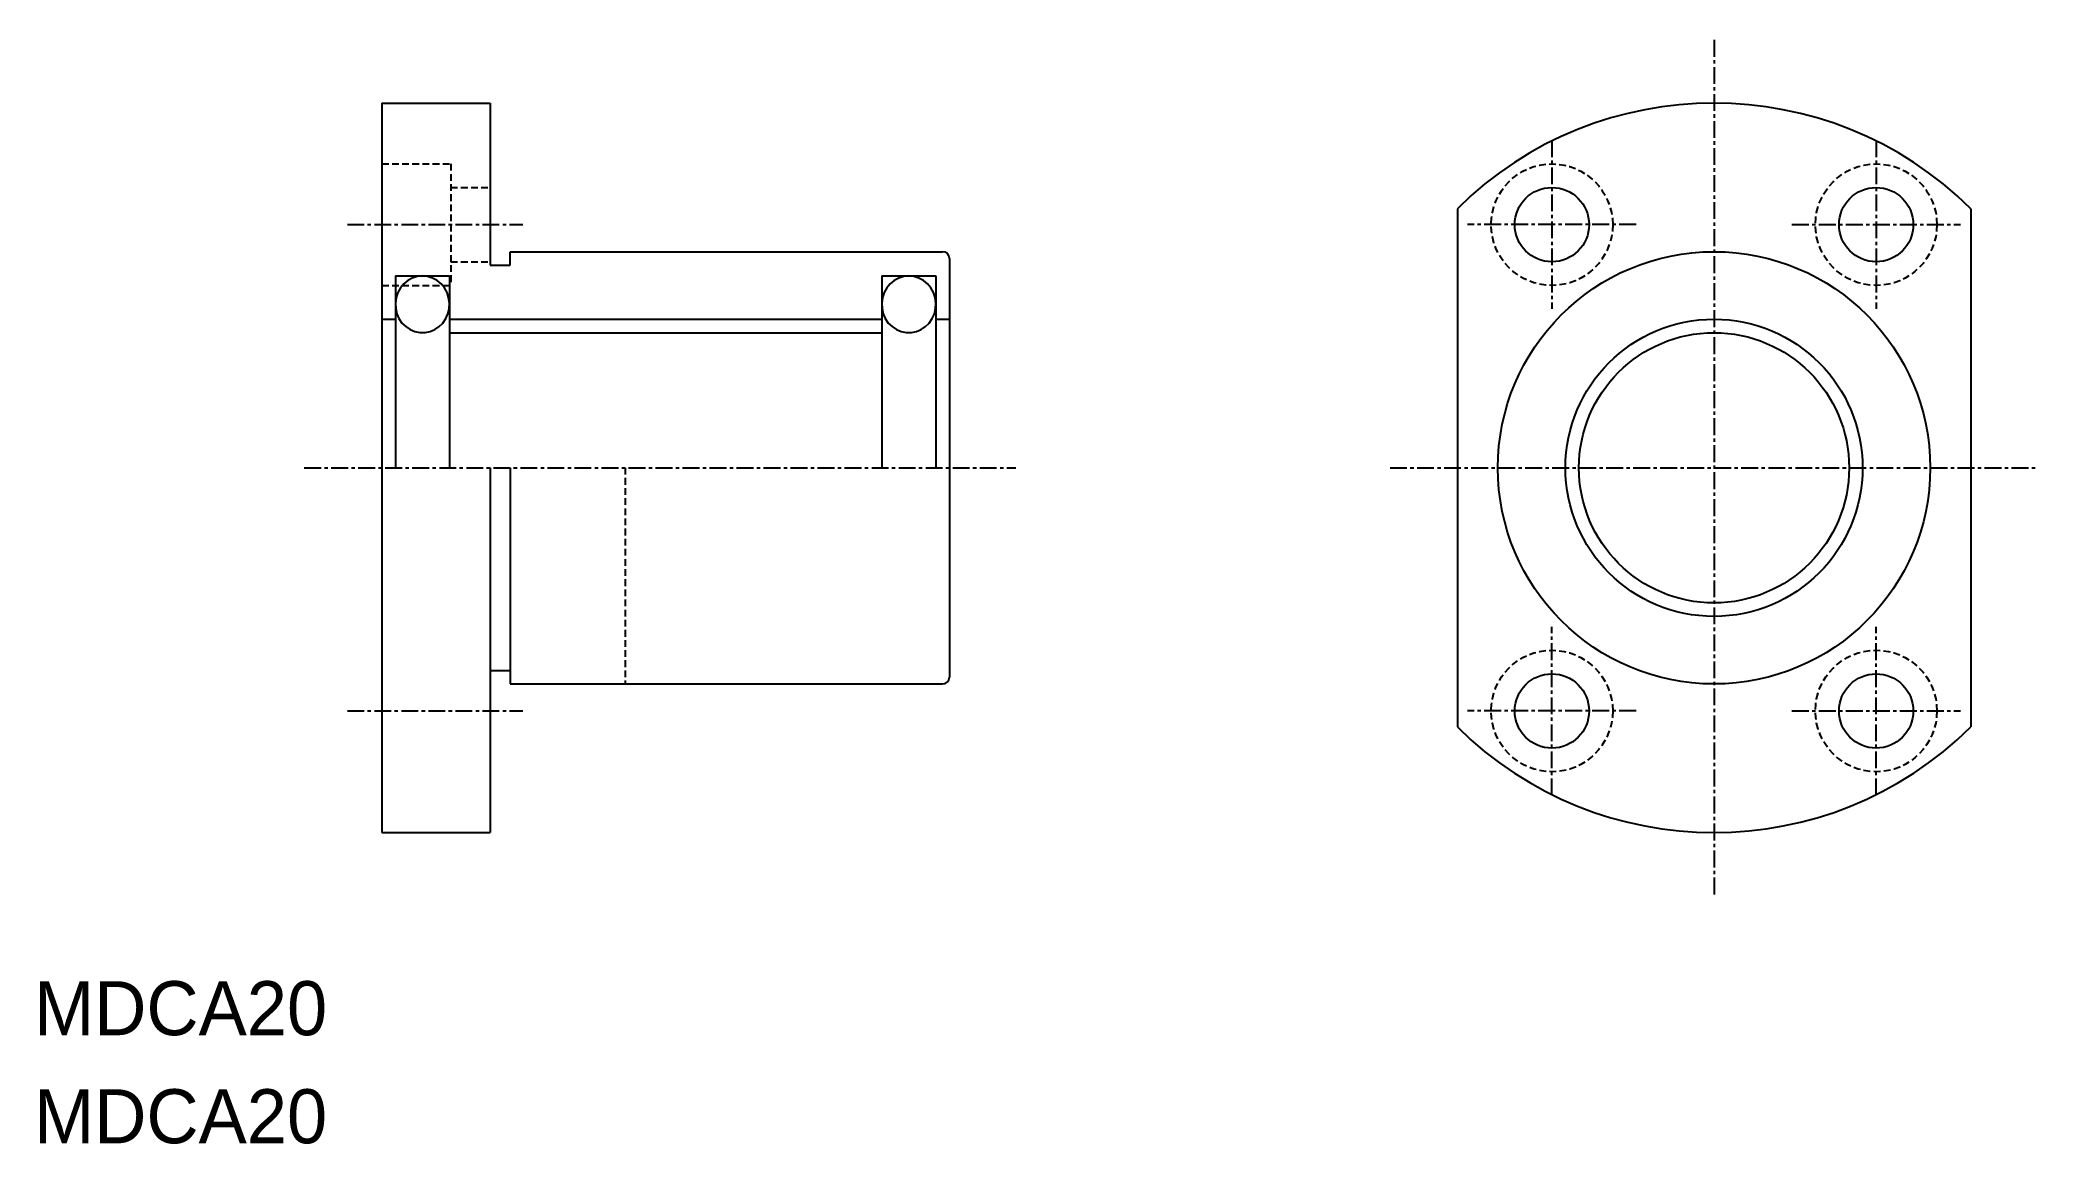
# Model space of a CAD drawing. Extents: x 10 to 158, y 10 to 92.
import ezdxf

# ---------------------------------------------------------------- set-up
doc = ezdxf.new("R2010")
doc.units = 0
doc.linetypes.add('CENTER', pattern=[2, 1.25, -0.25, 0.25, -0.25])
doc.linetypes.add('DASHED', pattern=[0.75, 0.5, -0.25])
doc.layers.get('0').update_dxf_attribs({"linetype": 'CONTINUOUS'})
doc.layers.add('CENTER', color=1, linetype='CENTER')

msp = doc.modelspace()

# ---------------------------------------------------------------- linework, layer by layer
at = {"color": 7, "linetype": 'CONTINUOUS'}
for p, q in [((35.75, 87), (35.75, 33)), ((35.75, 87), (43.75, 87)), ((43.75, 87), (43.75, 75)), ((115.35, 79.18), (115.35, 40.82)), ((153.35, 79.18), (153.35, 40.82)), ((45.25, 76), (77.25, 76)), ((45.25, 75), (45.25, 76)), ((77.75, 75.5), (77.75, 44.5)), ((36.75, 74.2), (36.75, 60)), ((36.75, 74.2), (40.75, 74.2)), ((40.75, 74.2), (40.75, 60)), ((43.75, 75), (45.25, 75)), ((72.75, 74.2), (72.75, 60)), ((72.75, 74.2), (76.75, 74.2)), ((76.75, 74.2), (76.75, 60)), ((35.75, 71), (36.75, 71)), ((40.75, 71), (72.75, 71)), ((76.75, 71), (77.75, 71)), ((36.75, 70.65), (36.75, 70.65)), ((40.75, 70), (72.75, 70)), ((36.75, 67.1), (36.75, 67.1)), ((43.75, 60), (43.75, 33)), ((45.25, 60), (45.25, 44)), ((43.75, 45), (45.25, 45)), ((45.25, 44), (77.25, 44)), ((35.75, 33), (43.75, 33))]:
    msp.add_line(p, q, dxfattribs=at)
at = {"color": 3, "linetype": 'DASHED'}
for p, q in [((35.75, 82.5), (40.85, 82.5)), ((40.85, 82.5), (40.85, 73.5)), ((40.85, 80.75), (43.75, 80.75)), ((40.85, 75.25), (43.75, 75.25)), ((35.75, 73.5), (40.85, 73.5)), ((53.75, 60), (53.75, 44))]:
    msp.add_line(p, q, dxfattribs=at)
at = {"color": 7, "linetype": 'CONTINUOUS', "flags": 128}
for points in [[(38.75, 74.2), (38.37, 74.16), (38, 74.05), (37.66, 73.87), (37.37, 73.62), (37.12, 73.32), (36.93, 72.97), (36.8, 72.6), (36.75, 72.2), (36.77, 71.8), (36.86, 71.41), (37.01, 71.05), (37.23, 70.72), (37.51, 70.45), (37.83, 70.23), (38.18, 70.09), (38.56, 70.01), (38.94, 70.01), (39.31, 70.09), (39.66, 70.23), (39.98, 70.45), (40.26, 70.72), (40.48, 71.05), (40.64, 71.41), (40.73, 71.8), (40.74, 72.2), (40.69, 72.6), (40.57, 72.97), (40.37, 73.32), (40.13, 73.62), (39.83, 73.87), (39.49, 74.05), (39.12, 74.16)], [(74.75, 74.2), (74.37, 74.16), (74, 74.05), (73.66, 73.87), (73.37, 73.62), (73.12, 73.32), (72.93, 72.97), (72.8, 72.6), (72.75, 72.2), (72.77, 71.8), (72.86, 71.41), (73.01, 71.05), (73.23, 70.72), (73.51, 70.45), (73.83, 70.23), (74.18, 70.09), (74.56, 70.01), (74.94, 70.01), (75.31, 70.09), (75.66, 70.23), (75.98, 70.45), (76.26, 70.72), (76.48, 71.05), (76.64, 71.41), (76.73, 71.8), (76.74, 72.2), (76.69, 72.6), (76.57, 72.97), (76.37, 73.32), (76.13, 73.62), (75.83, 73.87), (75.49, 74.05), (75.12, 74.16)]]:
    msp.add_lwpolyline(points, close=True, dxfattribs=at)
at = {"color": 3, "linetype": 'DASHED'}
for centre in [(122.35, 78), (146.35, 78), (122.35, 42), (146.35, 42)]:
    msp.add_circle(centre, 4.5, dxfattribs=at)
at = {"color": 7, "linetype": 'CONTINUOUS'}
for centre, radius in [((122.35, 78), 2.75), ((146.35, 78), 2.75), ((134.35, 60), 16), ((134.35, 60), 11), ((134.35, 60), 10), ((122.35, 42), 2.75), ((146.35, 42), 2.75)]:
    msp.add_circle(centre, radius, dxfattribs=at)
for centre, radius, start, end in [((134.35, 60), 27, 45.2751, 134.7249), ((77.25, 75.5), 0.5, 360, 90), ((77.25, 44.5), 0.5, 270, 0), ((134.35, 60), 27, 225.2751, 314.7249)]:
    msp.add_arc(centre, radius, start, end, dxfattribs=at)
at = {"layer": 'CENTER', "color": 1, "linetype": 'CENTER'}
for p, q in [((134.35, 91.67), (134.35, 28.33)), ((122.35, 84.24), (122.35, 71.76)), ((146.35, 84.24), (146.35, 71.76)), ((33.19, 78), (46.18, 78)), ((128.59, 78), (116.11, 78)), ((140.11, 78), (152.59, 78)), ((30, 60), (82.68, 60)), ((110.37, 60), (158.33, 60)), ((122.35, 35.76), (122.35, 48.24)), ((146.35, 35.76), (146.35, 48.24)), ((33.19, 42), (46.18, 42)), ((128.59, 42), (116.11, 42)), ((140.11, 42), (152.59, 42))]:
    msp.add_line(p, q, dxfattribs=at)

# ---------------------------------------------------------------- texts
at = {"color": 7, "linetype": 'CONTINUOUS'}
for p in [(10, 18), (10, 10)]:
    msp.add_text('MDCA20', height=4, dxfattribs=at).set_placement(p)

doc.saveas('drawing.dxf')
